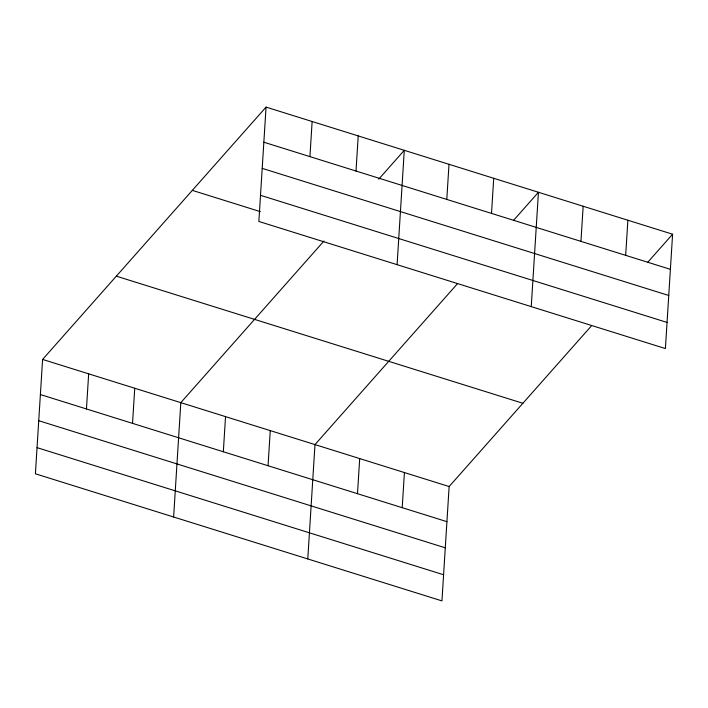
<?xml version="1.0" encoding="UTF-8"?>
<svg xmlns="http://www.w3.org/2000/svg" width="708" height="708" viewBox="0 0 708 708"><rect width="100%" height="100%" fill="white"/><g stroke="black" fill="none" stroke-linecap="round" stroke-linejoin="round"><path stroke-width="1.06" d="M266.058 107.103L258.863 221.454L665.405 348.566L672.6 234.215L266.058 107.103L42.595 359.434L35.4 473.785L441.942 600.897L449.137 486.546L591.552 325.733M86.456 408.959L88.668 373.842M132.538 423.366L134.741 388.25M173.628 516.999L180.814 402.648L323.963 241.012M223.33 451.757L225.533 416.631M268.049 465.731L270.261 430.614M309.927 156.627L312.131 121.511M307.785 558.948L314.98 444.597L457.395 283.784M356 171.035L358.213 135.918M357.487 493.697L359.699 458.58M397.091 264.668L404.286 150.317L378.753 179.142M402.206 507.68L404.418 472.563M446.792 199.426L449.005 164.3M491.511 213.409L493.724 178.283M531.248 306.617L538.443 192.266L513.627 220.294M580.949 241.366L583.162 206.249M625.668 255.349L627.881 220.232M647.785 262.243L672.6 234.215M263.854 142.219L670.388 269.332M262.208 168.371L668.741 295.484M260.509 195.311L667.051 322.423M192.319 190.372L260.385 211.657M116.342 276.164L522.876 403.277M42.595 359.434L449.137 486.546M40.383 394.551L446.925 521.663M38.736 420.702L445.279 547.815M37.046 447.642L443.589 574.754"/></g></svg>
